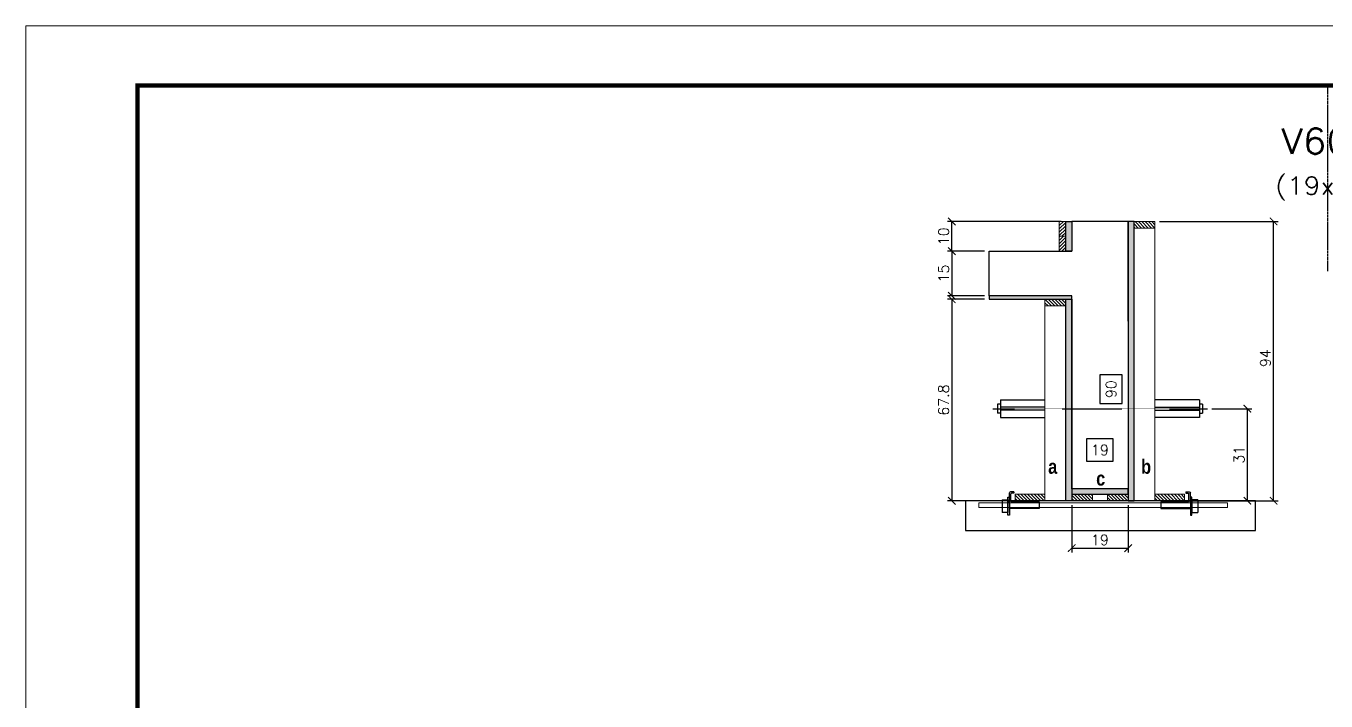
# Model space of a CAD drawing. Extents: x -20960 to -5926, y -2106 to 21915.
# Drawn here: x -10608 to -9734, y 20313 to 20767 of the extents above; entities that cross this region are included whole.
import ezdxf
from ezdxf.enums import TextEntityAlignment as Align

# ---------------------------------------------------------------- set-up
doc = ezdxf.new("R2010")
doc.units = 0
doc.linetypes.add('DASHED', pattern=[0.75, 0.5, -0.25])
doc.linetypes.add('HIDDEN', pattern=[0.375, 0.25, -0.125])
for name, color, linetype in [('barrote', 251, 'Continuous'), ('COTA', 241, 'Continuous'), ('Cota Seção (2x)', 4, 'Continuous'), ('detalhes', 4, 'Continuous'), ('Painéis', 200, 'Continuous'), ('presilha', 1, 'Continuous'), ('TENSOR', 3, 'Continuous'), ('Texto de Titulo', 7, 'Continuous'), ('Texto Qtd Sarr', 242, 'Continuous')]:
    doc.layers.add(name, color=color, linetype=linetype)
for name, color, linetype, lineweight in [('CONCRETO', 251, 'Continuous', 25), ('Folhas', 255, 'Continuous', 9), ('Hachura', 251, 'Continuous', 9), ('Madeira', 126, 'Continuous', 18), ('SARRAFO DE PRESSAO', 251, 'DASHED', 9), ('SCO-___-LAJ', 2, 'Continuous', 0), ('Texto Seção', 7, 'Continuous', 15)]:
    doc.layers.add(name, color=color, linetype=linetype, lineweight=lineweight)
doc.styles.add('Romans', font='romans.shx')
doc.styles.add('TECNICA', font='techb___.ttf', dxfattribs={"height": 10})
doc.dimstyles.new('Cota Seção (2x)', dxfattribs={"dimtxt": 7, "dimasz": 5, "dimexe": 3, "dimexo": 3, "dimgap": 2, "dimtad": 3, "dimdec": 1, "dimlfac": 0.5, "dimzin": 12, "dimdsep": 46, "dimtxsty": 'Romans', "dimblk": 'ARCHTICK', "dimcen": 0, "dimclrd": 4, "dimclre": 4, "dimclrt": 1, "dimadec": 1, "dimazin": 3, "dimtfac": 1, "dimtdec": 1, "dimtmove": 0, "dimatfit": 3, "dimldrblk": 'OBLIQUE', "dimfxl": 1, "dimtolj": 1, "dimtzin": 12, "dimarcsym": 0})
doc.dimstyles.new('Cota Seção interna', dxfattribs={"dimtxt": 7, "dimasz": 6, "dimexe": 0.18, "dimexo": 2, "dimgap": -4, "dimtad": 3, "dimdec": 1, "dimlfac": 0.5, "dimzin": 12, "dimdsep": 46, "dimtxsty": 'Romans', "dimblk": 'ARCHTICK', "dimcen": 0.09, "dimse1": 1, "dimse2": 1, "dimsd1": 1, "dimsd2": 1, "dimclrd": 180, "dimclre": 5, "dimclrt": 1, "dimadec": 0, "dimazin": 3, "dimtfac": 1, "dimtdec": 1, "dimtofl": 0, "dimtmove": 0, "dimatfit": 3, "dimldrblk": 'ARCHTICK', "dimfxl": 1, "dimtolj": 1, "dimtzin": 0, "dimarcsym": 0})
pattern_1 = [(315, (13042.8158, 12217.6026), (1.12253202, 1.12253202), [])]

# ---------------------------------------------------------------- blocks, each defined once
blk = doc.blocks.new('9999999999')
at = {"layer": 'Folhas'}
blk.add_lwpolyline([(98138.98, 34190.21), (99623.98, 34190.21), (99623.98, 35240.21), (98138.98, 35240.21)], close=True, dxfattribs=at)
at = {"layer": 'Folhas', "color": 30, "const_width": 3}
blk.add_lwpolyline([(98213.98, 34230.21), (99583.98, 34230.21), (99583.98, 35200.21), (98213.98, 35200.21)], close=True, dxfattribs=at)
blk = doc.blocks.new('titulo1')
at = {"layer": 'Defpoints', "color": 252, "linetype": 'HIDDEN', "ltscale": 2}
blk.add_line((0, 0), (0, 125), dxfattribs=at)
at = {"layer": 'Defpoints', "style": 'Romans', "oblique": 15}
blk.add_attdef('FOLHA', text='', height=10, dxfattribs=at).set_placement((0, 15.58), align=Align.MIDDLE_CENTER)
at = {"layer": 'Texto Qtd Sarr', "color": 3, "style": 'Romans', "oblique": 15}
for tag, height, p in [('TITULO', 17, (0, 71.45)), ('SEÇÃO', 12, (0, 41.55))]:
    blk.add_attdef(tag, text='', height=height, dxfattribs=at).set_placement(p, align=Align.MIDDLE_CENTER)
blk = doc.blocks.new('_ArchTick')
at = {"color": 0, "linetype": 'ByBlock', "const_width": 0.15}
blk.add_lwpolyline([(-0.5, -0.5), (0.5, 0.5)], dxfattribs=at)
blk = doc.blocks.new('*D65')
at = {"layer": 'COTA', "color": 4, "lineweight": -2, "transparency": 16777216}
for p, q in [((-9845.85, 20635.25), (-9765.98, 20635.25)), ((-9768.98, 20447.25), (-9768.98, 20635.25)), ((-9830.25, 20447.25), (-9765.98, 20447.25))]:
    blk.add_line(p, q, dxfattribs=at)
at = {"layer": 'Defpoints', "color": 0, "transparency": 16777216}
for p in [(-9848.85, 20635.25), (-9768.98, 20635.25), (-9833.25, 20447.25)]:
    blk.add_point(p, dxfattribs=at)
at = {"layer": 'COTA', "color": 4, "lineweight": -2, "transparency": 16777216, "xscale": 5, "yscale": 5, "zscale": 5}
for p, rotation in [((-9768.98, 20635.25), 90), ((-9768.98, 20447.25), 270)]:
    blk.add_blockref('_ArchTick', p, dxfattribs=dict(at, rotation=rotation))
at = {"layer": 'COTA', "color": 1, "transparency": 16777216, "insert": (-9774.48, 20543.25), "char_height": 7, "attachment_point": 5, "rotation": 90, "style": 'Romans'}
blk.add_mtext('\\A1;94', dxfattribs=at)
blk = doc.blocks.new('_Oblique')
at = {"color": 0, "linetype": 'ByBlock', "lineweight": -2}
blk.add_line((-0.5, -0.5), (0.5, 0.5), dxfattribs=at)
blk = doc.blocks.new('*D66')
at = {"layer": 'Cota Seção (2x)', "color": 180, "lineweight": -2, "transparency": 16777216}
for p, q in [((-9870.85, 20532.06), (-9885.85, 20532.06)), ((-9885.85, 20532.06), (-9885.85, 20512.73)), ((-9870.85, 20512.73), (-9870.85, 20532.06)), ((-9885.85, 20512.73), (-9870.85, 20512.73))]:
    blk.add_line(p, q, dxfattribs=at)
at = {"layer": 'Defpoints', "color": 0, "transparency": 16777216}
for p in [(-9866.85, 20635.25), (-9866.85, 20635.25), (-9866.85, 20455.25)]:
    blk.add_point(p, dxfattribs=at)
at = {"layer": 'Cota Seção (2x)', "color": 1, "transparency": 16777216, "insert": (-9878.35, 20522.4), "char_height": 7, "attachment_point": 5, "rotation": 90, "style": 'Romans'}
blk.add_mtext('\\A1;90', dxfattribs=at)
blk = doc.blocks.new('*D67')
at = {"layer": 'COTA', "color": 4, "lineweight": -2, "transparency": 16777216}
for p, q in [((-9963.45, 20615.25), (-9988.51, 20615.25)), ((-9985.51, 20615.25), (-9985.51, 20585.25)), ((-9963.45, 20585.25), (-9988.51, 20585.25))]:
    blk.add_line(p, q, dxfattribs=at)
at = {"layer": 'Defpoints', "color": 0, "transparency": 16777216}
for p in [(-9960.45, 20615.25), (-9985.51, 20585.25), (-9960.45, 20585.25)]:
    blk.add_point(p, dxfattribs=at)
at = {"layer": 'COTA', "color": 4, "lineweight": -2, "transparency": 16777216, "xscale": 5, "yscale": 5, "zscale": 5}
for p, rotation in [((-9985.51, 20615.25), 90), ((-9985.51, 20585.25), 270)]:
    blk.add_blockref('_ArchTick', p, dxfattribs=dict(at, rotation=rotation))
at = {"layer": 'COTA', "color": 1, "transparency": 16777216, "insert": (-9991.01, 20600.25), "char_height": 7, "attachment_point": 5, "rotation": 90, "style": 'Romans'}
blk.add_mtext('\\A1;15', dxfattribs=at)
blk = doc.blocks.new('*D68')
at = {"layer": 'COTA', "color": 4, "lineweight": -2, "transparency": 16777216}
for p, q in [((-9963.45, 20582.85), (-9988.51, 20582.85)), ((-9985.51, 20582.85), (-9985.51, 20447.25)), ((-9941.45, 20447.25), (-9988.51, 20447.25))]:
    blk.add_line(p, q, dxfattribs=at)
at = {"layer": 'Defpoints', "color": 0, "transparency": 16777216}
for p in [(-9960.45, 20582.85), (-9985.51, 20447.25), (-9938.45, 20447.25)]:
    blk.add_point(p, dxfattribs=at)
at = {"layer": 'COTA', "color": 4, "lineweight": -2, "transparency": 16777216, "xscale": 5, "yscale": 5, "zscale": 5}
for p, rotation in [((-9985.51, 20582.85), 90), ((-9985.51, 20447.25), 270)]:
    blk.add_blockref('_ArchTick', p, dxfattribs=dict(at, rotation=rotation))
at = {"layer": 'COTA', "color": 1, "transparency": 16777216, "insert": (-9991.01, 20515.05), "char_height": 7, "attachment_point": 5, "rotation": 90, "style": 'Romans'}
blk.add_mtext('\\A1;67.8', dxfattribs=at)
blk = doc.blocks.new('PRESILHA METÁLICA 1')
at = {"layer": 'presilha'}
for p, q in [((6, 15.5), (7.5, 15.5)), ((6, -2.5), (6, 15.5)), ((7.5, 10.6), (7.5, 19.9)), ((7.5, 15.5), (7.5, -2.5)), ((12, 21), (8.6, 21)), ((9, 11.6), (9, 18.9)), ((12, 19.5), (9.6, 19.5)), ((12, 21), (12, 19.5)), ((0, 13), (6, 13)), ((0, 13), (0, 0)), ((6, 0), (0, 0)), ((6, 13), (6, 0)), ((37.5, 4.1), (7.5, 4.1)), ((37.5, 11), (9.6, 11)), ((37.5, 11), (37.5, 4.1)), ((7.5, -2.5), (6, -2.5))]:
    blk.add_line(p, q, dxfattribs=at)
for centre, radius, start, end in [((8.6, 19.9), 1.14, 90, 180), ((9.6, 18.9), 0.57, 90, 180), ((9.6, 11.6), 0.57, 180, 270)]:
    blk.add_arc(centre, radius, start, end, dxfattribs=at)
blk = doc.blocks.new('*D69')
at = {"layer": 'COTA', "color": 4, "lineweight": -2, "transparency": 16777216}
for p, q in [((-9904.85, 20444.25), (-9904.85, 20412.42)), ((-9866.85, 20444.25), (-9866.85, 20412.42)), ((-9904.85, 20415.42), (-9866.85, 20415.42))]:
    blk.add_line(p, q, dxfattribs=at)
at = {"layer": 'Defpoints', "color": 0, "transparency": 16777216}
for p in [(-9904.85, 20447.25), (-9866.85, 20447.25), (-9866.85, 20415.42)]:
    blk.add_point(p, dxfattribs=at)
at = {"layer": 'COTA', "color": 4, "lineweight": -2, "transparency": 16777216, "xscale": 5, "yscale": 5, "zscale": 5, "rotation": 180}
blk.add_blockref('_ArchTick', (-9904.85, 20415.42), dxfattribs=at)
at = {"layer": 'COTA', "color": 4, "lineweight": -2, "transparency": 16777216, "xscale": 5, "yscale": 5, "zscale": 5}
blk.add_blockref('_ArchTick', (-9866.85, 20415.42), dxfattribs=at)
at = {"layer": 'COTA', "color": 1, "transparency": 16777216, "insert": (-9885.85, 20420.92), "char_height": 7, "attachment_point": 5, "style": 'Romans'}
blk.add_mtext('\\A1;19', dxfattribs=at)
blk = doc.blocks.new('*D70')
at = {"layer": 'COTA', "color": 4, "lineweight": -2, "transparency": 16777216}
for p, q in [((-9810.55, 20509.25), (-9783.65, 20509.25)), ((-9786.65, 20447.25), (-9786.65, 20509.25)), ((-9825.85, 20447.25), (-9783.65, 20447.25))]:
    blk.add_line(p, q, dxfattribs=at)
at = {"layer": 'Defpoints', "color": 0, "transparency": 16777216}
for p in [(-9813.55, 20509.25), (-9786.65, 20509.25), (-9828.85, 20447.25)]:
    blk.add_point(p, dxfattribs=at)
at = {"layer": 'COTA', "color": 4, "lineweight": -2, "transparency": 16777216, "xscale": 5, "yscale": 5, "zscale": 5}
for p, rotation in [((-9786.65, 20509.25), 90), ((-9786.65, 20447.25), 270)]:
    blk.add_blockref('_ArchTick', p, dxfattribs=dict(at, rotation=rotation))
at = {"layer": 'COTA', "color": 1, "transparency": 16777216, "insert": (-9792.15, 20478.25), "char_height": 7, "attachment_point": 5, "rotation": 90, "style": 'Romans'}
blk.add_mtext('\\A1;31', dxfattribs=at)
blk = doc.blocks.new('*D71')
at = {"layer": 'COTA', "color": 4, "lineweight": -2, "transparency": 16777216}
for p, q in [((-9911.85, 20635.25), (-9988.51, 20635.25)), ((-9985.51, 20615.25), (-9985.51, 20635.25)), ((-9963.45, 20615.25), (-9988.51, 20615.25))]:
    blk.add_line(p, q, dxfattribs=at)
at = {"layer": 'Defpoints', "color": 0, "transparency": 16777216}
for p in [(-9985.51, 20635.25), (-9908.85, 20635.25), (-9960.45, 20615.25)]:
    blk.add_point(p, dxfattribs=at)
at = {"layer": 'COTA', "color": 4, "lineweight": -2, "transparency": 16777216, "xscale": 5, "yscale": 5, "zscale": 5}
for p, rotation in [((-9985.51, 20635.25), 90), ((-9985.51, 20615.25), 270)]:
    blk.add_blockref('_ArchTick', p, dxfattribs=dict(at, rotation=rotation))
at = {"layer": 'COTA', "color": 1, "transparency": 16777216, "insert": (-9991.01, 20625.25), "char_height": 7, "attachment_point": 5, "rotation": 90, "style": 'Romans'}
blk.add_mtext('\\A1;10', dxfattribs=at)
blk = doc.blocks.new('*D72')
at = {"layer": 'Cota Seção (2x)', "color": 180, "lineweight": -2, "transparency": 16777216}
for p, q in [((-9876.85, 20488.96), (-9894.85, 20488.96)), ((-9894.85, 20488.96), (-9894.85, 20473.96)), ((-9876.85, 20473.96), (-9876.85, 20488.96)), ((-9894.85, 20473.96), (-9876.85, 20473.96))]:
    blk.add_line(p, q, dxfattribs=at)
at = {"layer": 'Defpoints', "color": 0, "transparency": 16777216}
for p in [(-9904.85, 20469.96), (-9904.85, 20455.25), (-9866.85, 20455.25)]:
    blk.add_point(p, dxfattribs=at)
at = {"layer": 'Cota Seção (2x)', "color": 1, "transparency": 16777216, "insert": (-9885.85, 20481.46), "char_height": 7, "attachment_point": 5, "style": 'Romans'}
blk.add_mtext('\\A1;19', dxfattribs=at)

msp = doc.modelspace()

# ---------------------------------------------------------------- hatches: boundary and pattern name
at = {"layer": 'Hachura'}
h = msp.add_hatch(dxfattribs=at)
h.set_pattern_fill('ANSI31', color=256, scale=0.5, angle=360, style=0)
h.set_pattern_definition([(45, (-1605.6082, 43586.914), (-1.12253202, 1.12253202), [])])
h.paths.add_polyline_path([(-9908.85, 20635.25), (-9913.25, 20635.25), (-9913.25, 20625.25), (-9908.85, 20625.25)])
h = msp.add_hatch(color=256, dxfattribs=at)
h.dxf.hatch_style = 1
h.paths.add_polyline_path([(-9908.85, 20615.25), (-9904.85, 20615.25), (-9904.85, 20635.25), (-9908.85, 20635.25)])
h.paths.add_polyline_path([(-9904.85, 20585.25), (-9908.85, 20585.25), (-9908.85, 20531.25), (-9904.85, 20531.25)])
h = msp.add_hatch(color=256, dxfattribs=at)
h.dxf.hatch_style = 1
h.paths.add_polyline_path([(-9862.85, 20635.25), (-9866.85, 20635.25), (-9866.85, 20447.25), (-9862.85, 20447.25)])
h = msp.add_hatch(dxfattribs=at)
h.set_pattern_fill('ANSI31', color=256, scale=0.5, angle=270, style=0)
h.set_pattern_definition([(315, (13042.8158, 12327.6026), (1.12253202, 1.12253202), [])])
h.paths.add_polyline_path([(-9862.85, 20630.85), (-9862.85, 20635.25), (-9848.85, 20635.25), (-9848.85, 20630.85)])
h = msp.add_hatch(dxfattribs=at)
h.set_pattern_fill('ANSI31', color=256, scale=0.5, angle=360, style=0)
h.set_pattern_definition([(45, (-1605.6082, 43576.914), (-1.12253202, 1.12253202), [])])
h.paths.add_polyline_path([(-9908.85, 20625.25), (-9913.25, 20625.25), (-9913.25, 20615.25), (-9908.85, 20615.25)])
h = msp.add_hatch(color=256, dxfattribs=at)
h.dxf.hatch_style = 1
h.paths.add_polyline_path([(-9904.85, 20582.85), (-9904.85, 20585.25), (-9960.45, 20585.25), (-9960.45, 20582.85)])
h = msp.add_hatch(dxfattribs=at)
h.set_pattern_fill('ANSI31', color=256, scale=0.5, angle=270, style=0)
h.set_pattern_definition([(315, (13042.8158, 12275.2026), (1.12253202, 1.12253202), [])])
h.paths.add_polyline_path([(-9908.85, 20578.45), (-9908.85, 20582.85), (-9922.85, 20582.85), (-9922.85, 20578.45)])
h = msp.add_hatch(color=256, dxfattribs=at)
h.dxf.hatch_style = 1
h.paths.add_polyline_path([(-9908.85, 20532.85), (-9904.85, 20532.85), (-9904.85, 20447.25), (-9908.85, 20447.25)])
h = msp.add_hatch(color=256, dxfattribs=at)
h.dxf.hatch_style = 1
h.paths.add_polyline_path([(-9866.85, 20451.65), (-9866.85, 20455.25), (-9904.85, 20455.25), (-9904.85, 20451.65)])
h = msp.add_hatch(dxfattribs=at)
h.set_pattern_fill('ANSI31', color=256, scale=0.5, angle=270, style=0)
h.set_pattern_definition([(315, (13042.8158, 12217.6026), (1.12253202, 1.12253202), [])])
h.paths.add_polyline_path([(-9942.85, 20447.25), (-9942.85, 20451.65), (-9922.85, 20451.65), (-9922.85, 20447.25)])
h = msp.add_hatch(dxfattribs=at)
h.set_pattern_fill('ANSI31', color=256, scale=0.5, angle=270, style=0)
h.set_pattern_definition(pattern_1)
h.paths.add_polyline_path([(-9904.85, 20447.25), (-9904.85, 20451.65), (-9890.85, 20451.65), (-9890.85, 20447.25)])
h = msp.add_hatch(dxfattribs=at)
h.set_pattern_fill('ANSI31', color=256, scale=0.5, angle=270, style=0)
h.set_pattern_definition(pattern_1)
h.paths.add_polyline_path([(-9866.85, 20447.25), (-9866.85, 20451.65), (-9880.85, 20451.65), (-9880.85, 20447.25)])
h = msp.add_hatch(dxfattribs=at)
h.set_pattern_fill('ANSI31', color=256, scale=0.5, angle=270, style=0)
h.set_pattern_definition(pattern_1)
h.paths.add_polyline_path([(-9828.85, 20447.25), (-9828.85, 20451.65), (-9848.85, 20451.65), (-9848.85, 20447.25)])

# ---------------------------------------------------------------- linework, layer by layer
at = {"ltscale": 3}
for p, q in [((-9952.85, 20515.25), (-9952.85, 20503.25)), ((-9952.85, 20515.25), (-9922.85, 20515.25)), ((-9818.85, 20515.25), (-9848.85, 20515.25)), ((-9818.85, 20515.25), (-9818.85, 20503.25)), ((-9954.85, 20512.25), (-9954.85, 20506.25)), ((-9952.85, 20512.25), (-9954.85, 20512.25)), ((-9952.85, 20506.25), (-9954.85, 20506.25)), ((-9922.85, 20510.25), (-9952.85, 20510.25)), ((-9922.85, 20508.25), (-9952.85, 20508.25)), ((-9848.85, 20510.25), (-9818.85, 20510.25)), ((-9848.85, 20508.25), (-9818.85, 20508.25)), ((-9816.85, 20512.25), (-9818.85, 20512.25)), ((-9818.85, 20506.25), (-9816.85, 20506.25)), ((-9816.85, 20512.25), (-9816.85, 20506.25)), ((-9952.85, 20503.25), (-9922.85, 20503.25)), ((-9818.85, 20503.25), (-9848.85, 20503.25))]:
    msp.add_line(p, q, dxfattribs=at)
at = {"layer": 'barrote'}
msp.add_lwpolyline([(-9976.31, 20427.25), (-9781.12, 20427.25), (-9781.12, 20447.25), (-9976.31, 20447.25)], close=True, dxfattribs=at)
at = {"layer": 'CONCRETO'}
for p, q in [((-9866.85, 20635.25), (-9904.85, 20635.25)), ((-9866.85, 20568.25), (-9866.85, 20635.25)), ((-9866.85, 20635.25), (-9866.85, 20635.25)), ((-9866.85, 20635.25), (-9866.85, 20455.25)), ((-9960.45, 20585.25), (-9960.45, 20615.25)), ((-9960.45, 20615.25), (-9904.85, 20615.25)), ((-9904.85, 20585.25), (-9960.45, 20585.25)), ((-9904.85, 20455.25), (-9904.85, 20585.25)), ((-9866.85, 20455.25), (-9904.85, 20455.25))]:
    msp.add_line(p, q, dxfattribs=at)
at = {"layer": 'Madeira'}
for points in [[(-9908.85, 20635.25), (-9913.25, 20635.25), (-9913.25, 20625.25), (-9908.85, 20625.25)], [(-9862.85, 20630.85), (-9862.85, 20635.25), (-9848.85, 20635.25), (-9848.85, 20630.85)], [(-9862.85, 20635.25), (-9848.85, 20635.25), (-9848.85, 20447.25), (-9862.85, 20447.25)], [(-9908.85, 20625.25), (-9913.25, 20625.25), (-9913.25, 20615.25), (-9908.85, 20615.25)], [(-9908.85, 20578.45), (-9908.85, 20582.85), (-9922.85, 20582.85), (-9922.85, 20578.45)], [(-9908.85, 20582.85), (-9922.85, 20582.85), (-9922.85, 20447.25), (-9908.85, 20447.25)], [(-9942.85, 20447.25), (-9942.85, 20451.65), (-9922.85, 20451.65), (-9922.85, 20447.25)], [(-9904.85, 20447.25), (-9904.85, 20451.65), (-9890.85, 20451.65), (-9890.85, 20447.25)], [(-9866.85, 20447.25), (-9866.85, 20451.65), (-9880.85, 20451.65), (-9880.85, 20447.25)], [(-9828.85, 20447.25), (-9828.85, 20451.65), (-9848.85, 20451.65), (-9848.85, 20447.25)]]:
    msp.add_lwpolyline(points, close=True, dxfattribs=at)
at = {"layer": 'Painéis'}
for points in [[(-9908.85, 20635.25), (-9904.85, 20635.25), (-9904.85, 20615.25), (-9908.85, 20615.25)], [(-9862.85, 20635.25), (-9866.85, 20635.25), (-9866.85, 20447.25), (-9862.85, 20447.25)], [(-9904.85, 20582.85), (-9904.85, 20585.25), (-9960.45, 20585.25), (-9960.45, 20582.85)], [(-9908.85, 20582.85), (-9904.85, 20582.85), (-9904.85, 20447.25), (-9908.85, 20447.25)], [(-9866.85, 20451.65), (-9866.85, 20455.25), (-9904.85, 20455.25), (-9904.85, 20451.65)]]:
    msp.add_lwpolyline(points, close=True, dxfattribs=at)
at = {"layer": 'SCO-___-LAJ', "color": 1}
msp.add_lwpolyline([(-9967.3, 20445.91), (-9800, 20445.91), (-9800, 20442.71), (-9967.3, 20442.71)], close=True, dxfattribs=at)
at = {"layer": 'TENSOR', "linetype": 'HIDDEN', "ltscale": 0.5}
msp.add_line((-9957.85, 20509.25), (-9813.55, 20509.25), dxfattribs=at)

# ---------------------------------------------------------------- block references
at = {"layer": 'presilha', "yscale": 0.6666666666666666, "zscale": 0.6666666666666666}
for p, xscale in [((-9951.72, 20439.28), 0.6666666666666666), ((-9819.98, 20439.28), -0.6666666666666666)]:
    msp.add_blockref('PRESILHA METÁLICA 1', p, dxfattribs=dict(at, xscale=xscale))
at = {"layer": 'SARRAFO DE PRESSAO', "color": 6, "linetype": 'ByBlock'}
msp.add_blockref('9999999999', (-108747.48, -14473.39), dxfattribs=at)
at = {"layer": 'Texto Seção'}
ref = msp.add_blockref('titulo1', (-9732.6, 20601.82), dxfattribs=at)
ref.add_attrib('TITULO', 'V601', dxfattribs={"layer": 'Texto de Titulo', "color": 7, "height": 17, "style": 'Romans', "width": 1.1}).set_placement((-9732.6, 20689.32), align=Align.MIDDLE_CENTER)
ref.add_attrib('SEÇÃO', '(19x90)', dxfattribs={"layer": 'Texto de Titulo', "color": 7, "height": 12, "style": 'Romans', "width": 1.1}).set_placement((-9732.6, 20659.32), align=Align.MIDDLE_CENTER)

# ---------------------------------------------------------------- texts
at = {"layer": 'detalhes', "style": 'TECNICA'}
for s, p in [('a', (-9920.68, 20465.45)), ('b', (-9858.14, 20465.44)), ('c', (-9888.38, 20457.48))]:
    msp.add_text(s, height=9.6, dxfattribs=at).set_placement(p)

# ---------------------------------------------------------------- dimensions: what is measured, and where the dimension line sits
at = {"layer": 'COTA'}
for base, p1, p2, picture, middle in [((-9985.51, 20635.25), (-9960.45, 20615.25), (-9908.85, 20635.25), '*D71', (-9991.01, 20625.25)), ((-9985.51, 20585.25), (-9960.45, 20615.25), (-9960.45, 20585.25), '*D67', (-9991.01, 20600.25)), ((-9985.51, 20447.25), (-9960.45, 20582.85), (-9938.45, 20447.25), '*D68', (-9991.01, 20515.05)), ((-9786.65, 20509.25), (-9828.85, 20447.25), (-9813.55, 20509.25), '*D70', (-9792.15, 20478.25))]:
    dim = msp.add_linear_dim(base=base, p1=p1, p2=p2, angle=90, dimstyle='Cota Seção (2x)', dxfattribs=at)
    dim.commit()
    dim.dimension.update_dxf_attribs({"geometry": picture, "text_midpoint": middle})
dim = msp.add_linear_dim(base=(-9768.98, 20635.25), p1=(-9833.25, 20447.25), p2=(-9848.85, 20635.25), angle=90, dimstyle='Cota Seção (2x)', dxfattribs=at)
dim.commit()
dim.dimension.update_dxf_attribs({"geometry": '*D65', "text_midpoint": (-9768.98, 20543.25), "dimtype": 160})
dim = msp.add_linear_dim(base=(-9866.85, 20415.42), p1=(-9904.85, 20447.25), p2=(-9866.85, 20447.25), dimstyle='Cota Seção (2x)', dxfattribs=at)
dim.commit()
dim.dimension.update_dxf_attribs({"geometry": '*D69', "text_midpoint": (-9885.85, 20420.92)})
at = {"layer": 'Cota Seção (2x)'}
dim = msp.add_linear_dim(base=(-9866.85, 20635.25), p1=(-9866.85, 20455.25), p2=(-9866.85, 20635.25), angle=90, dimstyle='Cota Seção interna', dxfattribs=at)
dim.commit()
dim.dimension.update_dxf_attribs({"geometry": '*D66', "text_midpoint": (-9866.85, 20522.4), "dimtype": 160})
dim = msp.add_linear_dim(base=(-9904.85, 20469.96), p1=(-9866.85, 20455.25), p2=(-9904.85, 20455.25), angle=180, dimstyle='Cota Seção interna', dxfattribs=at)
dim.commit()
dim.dimension.update_dxf_attribs({"geometry": '*D72', "text_midpoint": (-9885.85, 20481.46)})

doc.saveas('drawing.dxf')
